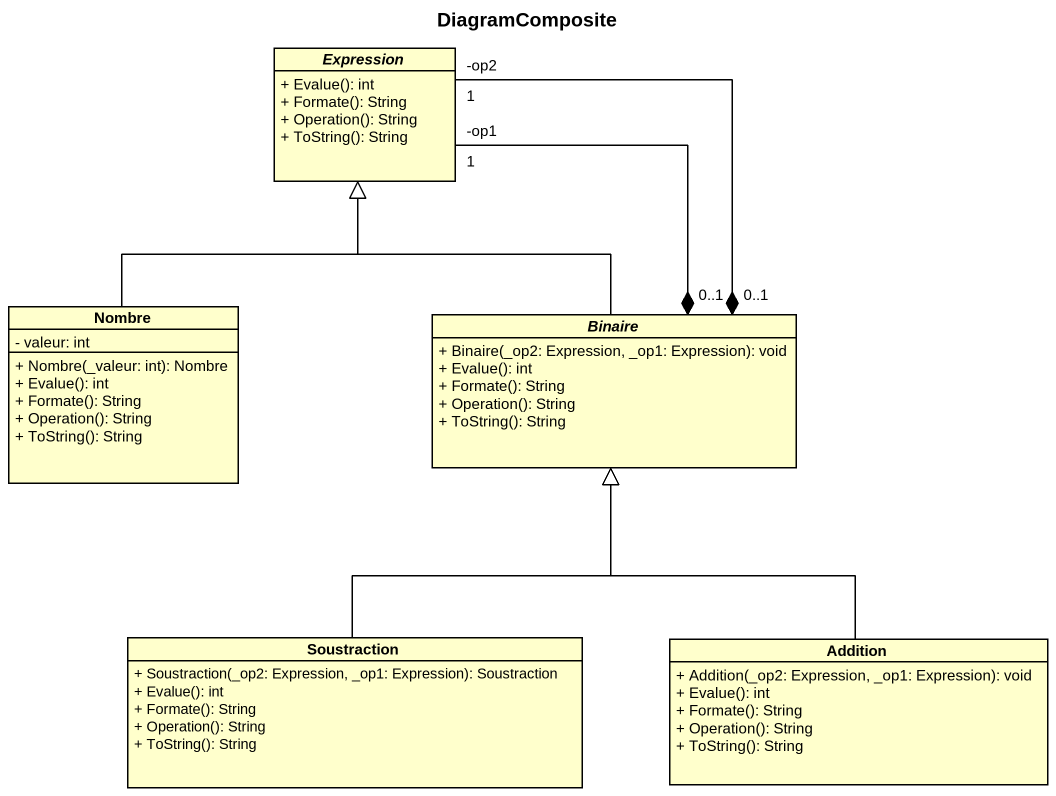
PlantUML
@startuml
title DiagramComposite
hide circle
hide empty members
skinparam classAttributeIconSize 0
abstract class Expression {
  + Evalue(): int
  + Formate(): String
  + Operation(): String
  + ToString(): String
}
class Nombre {
  - valeur: int
  + Nombre(_valeur: int): Nombre
  + Evalue(): int
  + Formate(): String
  + Operation(): String
  + ToString(): String
}
abstract class Binaire {
  + Binaire(_op2: Expression, _op1: Expression): void
  + Evalue(): int
  + Formate(): String
  + Operation(): String
  + ToString(): String
}
class Soustraction {
  + Soustraction(_op2: Expression, _op1: Expression): Soustraction
  + Evalue(): int
  + Formate(): String
  + Operation(): String
  + ToString(): String
}
class Addition {
  + Addition(_op2: Expression, _op1: Expression): void
  + Evalue(): int
  + Formate(): String
  + Operation(): String
  + ToString(): String
}
Expression "-op1\n1" --* "0..1" Binaire
Expression "-op2\n1" --* "0..1" Binaire
Nombre -up-|> Expression
Binaire -up-|> Expression
Soustraction -up-|> Binaire
Addition -up-|> Binaire
@enduml
